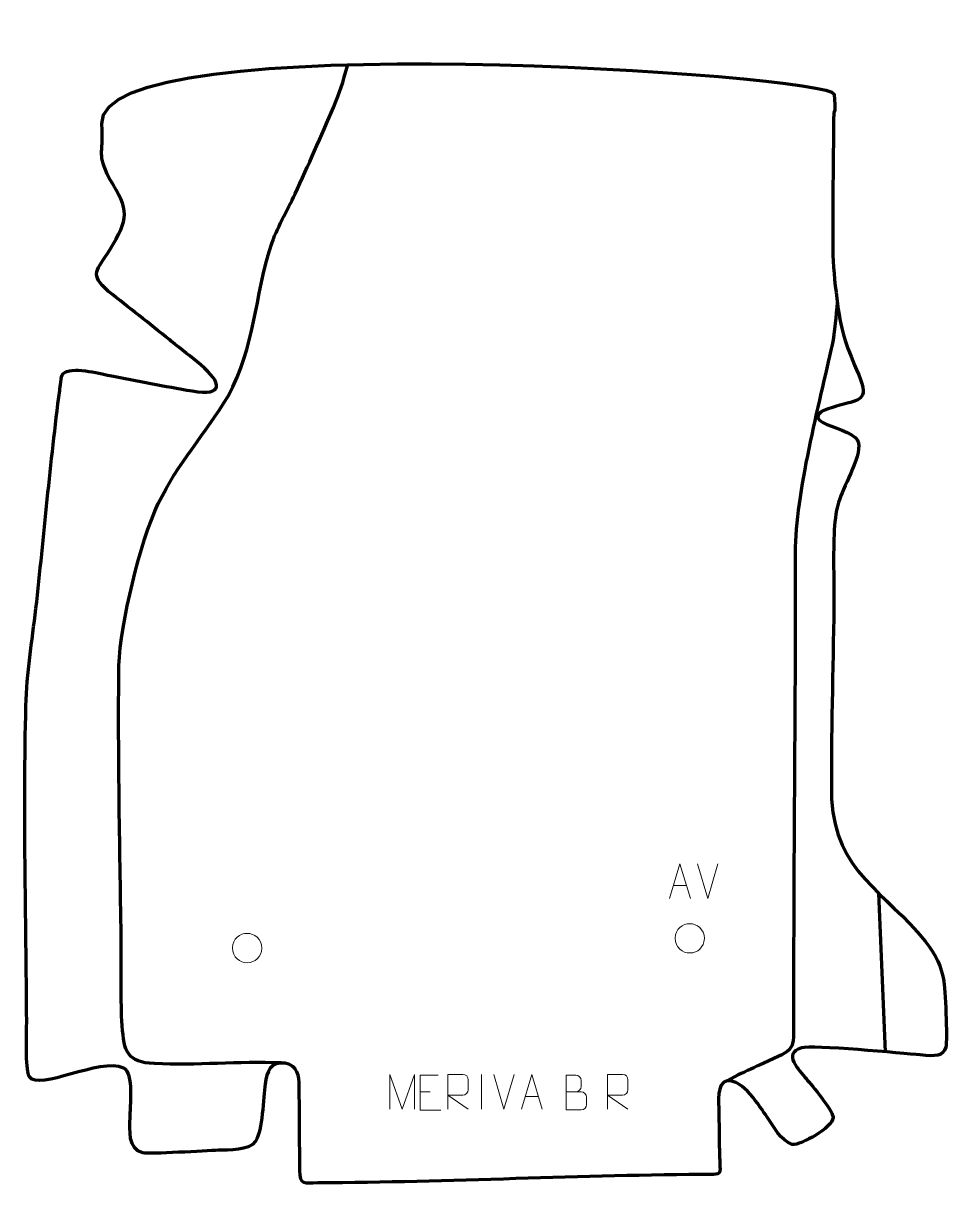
# Model space of a CAD drawing. Header units: millimetres. Extents: x -315 to 348, y -405 to 429.
import ezdxf

# ---------------------------------------------------------------- set-up
doc = ezdxf.new("R2010")
doc.units = ezdxf.units.MM
doc.header["$MEASUREMENT"] = 0
for name, color, linetype in [('layer 1', 7, 'Continuous'), ('layer 2', 7, 'Continuous'), ('layer 3', 7, 'Continuous')]:
    doc.layers.add(name, color=color, linetype=linetype)

msp = doc.modelspace()

# ---------------------------------------------------------------- linework, layer by layer
at = {"layer": 'layer 1', "color": 250, "lineweight": 9}
for points, knots in [([(148.9416, -198.6018), (148.9416, -198.6018), (156.3126, -173.6483), (156.3126, -173.6483), (156.3126, -173.6483), (156.3126, -173.6483), (163.8825, -198.6018), (163.8825, -198.6018)], [0, 0, 0, 0, 0.33333333, 0.33333333, 0.33333333, 0.33333333, 1, 1, 1, 1]), ([(152.9397, -227.0678), (153.0104, -220.4274), (158.2844, -216.5814), (163.4397, -216.6784), (163.4397, -216.6784), (168.595, -216.5814), (173.869, -220.6448), (173.9397, -227.2852), (173.9397, -227.2852), (173.5695, -233.6145), (169.1276, -237.6452), (163.4397, -237.6746), (163.4397, -237.6746), (158.2844, -237.7716), (153.0104, -233.7082), (152.9397, -227.0678)], [0, 0, 0, 0, 0.2, 0.2, 0.2, 0.2, 0.4, 0.4, 0.4, 0.4, 0.6, 0.6, 0.6, 0.6, 1, 1, 1, 1]), ([(-164.5605, -234.0129), (-164.4898, -227.3725), (-159.2158, -223.5265), (-154.0605, -223.6235), (-154.0605, -223.6235), (-148.9052, -223.5265), (-143.6312, -227.5899), (-143.5605, -234.2303), (-143.5605, -234.2303), (-143.9307, -240.5596), (-148.3726, -244.5903), (-154.0605, -244.6197), (-154.0605, -244.6197), (-159.2158, -244.7167), (-164.4898, -240.6533), (-164.5605, -234.0129)], [0, 0, 0, 0, 0.2, 0.2, 0.2, 0.2, 0.4, 0.4, 0.4, 0.4, 0.6, 0.6, 0.6, 0.6, 1, 1, 1, 1]), ([(-51.7238, -349.8109), (-51.7238, -349.8109), (-51.7238, -324.853), (-51.7238, -324.853), (-51.7238, -324.853), (-51.7238, -324.853), (-42.7987, -349.8109), (-42.7987, -349.8109), (-42.7987, -349.8109), (-42.7987, -349.8109), (-34.0388, -324.8535), (-34.0388, -324.8535), (-34.0388, -324.8535), (-34.0388, -324.8535), (-34.0388, -349.8109), (-34.0388, -349.8109)], [0, 0, 0, 0, 0.2, 0.2, 0.2, 0.2, 0.4, 0.4, 0.4, 0.4, 0.6, 0.6, 0.6, 0.6, 1, 1, 1, 1]), ([(-10.2133, -349.8087), (-10.2133, -349.8087), (-10.2133, -324.8552), (-10.2133, -324.8552), (-10.2133, -324.8552), (-6.6185, -324.8552), (-3.023, -324.8552), (0.5722, -324.8552), (0.5722, -324.8552), (2.8975, -324.8929), (4.4548, -326.3829), (4.4507, -328.7493), (4.4507, -328.7493), (4.4503, -330.7848), (4.4503, -333.8442), (4.4507, -335.8802), (4.4507, -335.8802), (4.4442, -337.7557), (2.6319, -339.6975), (0.6224, -339.7166), (0.6224, -339.7166), (0.6224, -339.7166), (-10.2133, -339.7166), (-10.2133, -339.7166), (-10.2133, -339.7166), (-10.2133, -339.7166), (4.4414, -349.8087), (4.4414, -349.8087)], [0, 0, 0, 0, 0.125, 0.125, 0.125, 0.125, 0.25, 0.25, 0.25, 0.25, 0.375, 0.375, 0.375, 0.375, 0.5, 0.5, 0.5, 0.5, 0.625, 0.625, 0.625, 0.625, 0.75, 0.75, 0.75, 0.75, 1, 1, 1, 1]), ([(42.6482, -349.8087), (42.6482, -349.8087), (50.0192, -324.8552), (50.0192, -324.8552), (50.0192, -324.8552), (50.0192, -324.8552), (57.5891, -349.8087), (57.5891, -349.8087)], [0, 0, 0, 0, 0.33333333, 0.33333333, 0.33333333, 0.33333333, 1, 1, 1, 1]), ([(104.4242, -349.809), (104.4242, -349.809), (104.4242, -324.8555), (104.4242, -324.8555), (104.4242, -324.8555), (108.019, -324.8555), (111.6145, -324.8555), (115.2097, -324.8555), (115.2097, -324.8555), (117.535, -324.8932), (119.0923, -326.3832), (119.0882, -328.7496), (119.0882, -328.7496), (119.0878, -330.7851), (119.0878, -333.8445), (119.0882, -335.8805), (119.0882, -335.8805), (119.0817, -337.756), (117.2694, -339.6978), (115.2599, -339.7169), (115.2599, -339.7169), (115.2599, -339.7169), (104.4242, -339.7169), (104.4242, -339.7169), (104.4242, -339.7169), (104.4242, -339.7169), (119.0789, -349.809), (119.0789, -349.809)], [0, 0, 0, 0, 0.125, 0.125, 0.125, 0.125, 0.25, 0.25, 0.25, 0.25, 0.375, 0.375, 0.375, 0.375, 0.5, 0.5, 0.5, 0.5, 0.625, 0.625, 0.625, 0.625, 0.75, 0.75, 0.75, 0.75, 1, 1, 1, 1]), ([(-17.1755, -325.4523), (-17.1755, -325.4523), (-30.0494, -325.4523), (-30.0494, -325.4523), (-30.0494, -325.4523), (-30.0494, -325.4523), (-30.0494, -350.4059), (-30.0494, -350.4059), (-30.0494, -350.4059), (-30.0494, -350.4059), (-15.1836, -350.4059), (-15.1836, -350.4059)], [0, 0, 0, 0, 0.25, 0.25, 0.25, 0.25, 0.5, 0.5, 0.5, 0.5, 1, 1, 1, 1]), ([(74.6861, -337.3323), (78.3247, -337.3319), (81.9118, -337.3319), (85.5512, -337.3323), (85.5512, -337.3323), (87.5266, -337.3496), (89.4502, -339.0857), (89.4502, -341.1353), (89.4502, -341.1353), (89.4498, -342.2639), (89.4498, -345.3133), (89.4502, -346.4422), (89.4502, -346.4422), (89.4678, -348.3001), (87.9257, -350.314), (85.6042, -350.2971), (85.6042, -350.2971), (81.9644, -350.2967), (78.325, -350.2967), (74.6861, -350.2971), (74.6861, -350.2971), (74.6861, -341.9788), (74.6861, -333.661), (74.6861, -325.3435), (74.6861, -325.3435), (77.0598, -325.3435), (79.4339, -325.3435), (81.8081, -325.3435), (81.8081, -325.3435), (83.4889, -325.3259), (85.5857, -327.2364), (85.6034, -329.1988), (85.6034, -329.1988), (85.603, -331.2649), (85.603, -331.4109), (85.6034, -333.4774), (85.6034, -333.4774), (85.6207, -335.5435), (83.7662, -337.3496), (81.7562, -337.3323)], [0, 0, 0, 0, 0.09090909, 0.09090909, 0.09090909, 0.09090909, 0.18181818, 0.18181818, 0.18181818, 0.18181818, 0.27272727, 0.27272727, 0.27272727, 0.27272727, 0.36363636, 0.36363636, 0.36363636, 0.36363636, 0.45454545, 0.45454545, 0.45454545, 0.45454545, 0.54545455, 0.54545455, 0.54545455, 0.54545455, 0.63636364, 0.63636364, 0.63636364, 0.63636364, 0.72727273, 0.72727273, 0.72727273, 0.72727273, 0.81818182, 0.81818182, 0.81818182, 0.81818182, 1, 1, 1, 1])]:
    msp.add_open_spline(points, degree=3, knots=knots, dxfattribs=at)
for points in [[(176.3011, -198.6091), (176.3011, -198.6091), (168.9793, -173.6555), (168.9793, -173.6555)], [(183.623, -173.6555), (183.623, -173.6555), (176.3012, -198.6091), (176.3012, -198.6091)], [(151.6642, -189.3524), (151.6642, -189.3524), (161.1599, -189.3524), (161.1599, -189.3524)], [(14.1187, -324.8449), (14.1187, -324.8449), (14.1187, -349.819), (14.1187, -349.819)], [(30.1187, -349.8088), (30.1187, -349.8088), (22.7969, -324.8552), (22.7969, -324.8552)], [(37.4406, -324.8552), (37.4406, -324.8552), (30.1188, -349.8088), (30.1188, -349.8088)], [(-30.0494, -337.332), (-30.0494, -337.332), (-22.8813, -337.332), (-22.8813, -337.332)], [(45.3708, -340.5593), (45.3708, -340.5593), (54.8665, -340.5593), (54.8665, -340.5593)]]:
    msp.add_open_spline(points, degree=3, dxfattribs=at)
at = {"layer": 'layer 2', "color": 142, "lineweight": 158}
for points, knots in [([(-129.7975, -316.5933), (-160.128, -315.2627), (-190.6482, -318.5069), (-220.523, -317.0698), (-220.523, -317.0698), (-240.295, -316.1187), (-242.3674, -308.5175), (-243.7237, -289.9538), (-243.7237, -289.9538), (-244.9848, -271.446), (-244.1807, -251.1425), (-244.4136, -232.3436), (-244.4136, -232.3436), (-245.2439, -165.6185), (-246.8817, -98.0952), (-246.0869, -31.4297), (-246.0869, -31.4297), (-244.8894, -0.9061), (-230.9866, 57.2251), (-217.8243, 84.8103), (-217.8243, 84.8103), (-203.7719, 113.8666), (-183.8605, 135.0537), (-167.8146, 161.9495), (-167.8146, 161.9495), (-148.265, 197.9326), (-148.7932, 232.75), (-136.9099, 269.9824), (-136.9099, 269.9824), (-135.0122, 275.9282), (-132.0708, 282.2317), (-128.9304, 288.516), (-128.9304, 288.516), (-125.79, 294.8002), (-122.4504, 301.0656), (-119.7564, 306.9346), (-119.7564, 306.9346), (-110.4449, 327.2204), (-100.8457, 348.479), (-92.2109, 369.0324), (-92.2109, 369.0324), (-87.114, 381.1644), (-85.8995, 385.602), (-81.8702, 399.6863)], [0, 0, 0, 0, 0.08333333, 0.08333333, 0.08333333, 0.08333333, 0.16666667, 0.16666667, 0.16666667, 0.16666667, 0.25, 0.25, 0.25, 0.25, 0.33333333, 0.33333333, 0.33333333, 0.33333333, 0.41666667, 0.41666667, 0.41666667, 0.41666667, 0.5, 0.5, 0.5, 0.5, 0.58333333, 0.58333333, 0.58333333, 0.58333333, 0.66666667, 0.66666667, 0.66666667, 0.66666667, 0.75, 0.75, 0.75, 0.75, 0.83333333, 0.83333333, 0.83333333, 0.83333333, 1, 1, 1, 1]), ([(269.2548, 229.1362), (268.272, 219.7182), (267.5531, 207.7446), (265.5531, 198.7521), (265.5531, 198.7521), (256.2394, 156.8727), (238.9985, 91.5126), (239.077, 49.6194), (239.077, 49.6194), (239.2775, -57.4038), (237.8378, -164.3665), (237.9109, -271.3691), (237.9109, -271.3691), (237.914, -275.3643), (237.919, -279.3594), (237.9252, -283.3546), (237.9252, -283.3546), (237.973, -309.2497), (239.3629, -306.2453), (216.1593, -316.8575), (216.1593, -316.8575), (210.144, -319.6086), (204.1516, -322.422), (198.1502, -325.2046), (198.1502, -325.2046), (198.1502, -325.2046), (190.2419, -329.3825), (190.2419, -329.3825)], [0, 0, 0, 0, 0.125, 0.125, 0.125, 0.125, 0.25, 0.25, 0.25, 0.25, 0.375, 0.375, 0.375, 0.375, 0.5, 0.5, 0.5, 0.5, 0.625, 0.625, 0.625, 0.625, 0.75, 0.75, 0.75, 0.75, 1, 1, 1, 1])]:
    msp.add_open_spline(points, degree=3, knots=knots, dxfattribs=at)
msp.add_open_spline([(298.8872, -194.8298), (298.8872, -194.8298), (303.5276, -308.5484), (303.5276, -308.5484)], degree=3, dxfattribs=at)
at = {"layer": 'layer 3', "color": 242, "lineweight": 158}
msp.add_open_spline([(184.3028, -351.4565), (184.2654, -345.5533), (182.5063, -330.44), (190.2419, -329.3825), (190.2419, -329.3825), (201.141, -327.8926), (213.6953, -347.7691), (218.9646, -355.4948), (218.9646, -355.4948), (223.874, -362.6929), (228.7173, -372.0645), (236.9743, -375.1468), (236.9743, -375.1468), (243.4123, -375.6115), (265.6418, -362.9678), (266.2466, -355.8567), (266.2466, -355.8567), (266.2466, -355.8567), (266.2092, -355.2048), (266.2092, -355.2048), (266.2092, -355.2048), (265.4988, -349.7567), (251.1156, -332.7769), (247.1263, -328.0192), (247.1263, -328.0192), (241.7387, -321.5937), (229.5832, -309.895), (243.5667, -305.7131), (243.5667, -305.7131), (250.8022, -303.5492), (316.2272, -309.6134), (328.8146, -310.826), (328.8146, -310.826), (339.8225, -311.9115), (345.3619, -311.9069), (347.0083, -305.3414), (347.0083, -305.3414), (348.4902, -299.4308), (346.5722, -262.8725), (345.4064, -256.4943), (345.4064, -256.4943), (343.8611, -248.0397), (340.3742, -239.5633), (332.3851, -229.085), (332.3851, -229.085), (303.5731, -193.9261), (267.849, -179.1576), (265.1682, -127.2815), (265.1682, -127.2815), (264.628, -81.3243), (266.2272, -34.8188), (266.7706, 11.193), (266.7706, 11.193), (266.9737, 29.1935), (266.1614, 48.3167), (267.0653, 66.0348), (267.0653, 66.0348), (267.5539, 73.9384), (268.4557, 80.7714), (270.9806, 88.3052), (270.9806, 88.3052), (274.1985, 97.9071), (288.2941, 121.6355), (283.7314, 130.2228), (283.7314, 130.2228), (280.7766, 135.7839), (265.3513, 139.5916), (258.9018, 142.8979), (258.9018, 142.8979), (254.4743, 145.3368), (254.292, 148.04), (257.7804, 150.6557), (257.7804, 150.6557), (259.2854, 151.7841), (264.2549, 153.3827), (268.0728, 154.5239), (268.0728, 154.5239), (284.6258, 159.4715), (292.6756, 157.8568), (284.6612, 177.2284), (284.6612, 177.2284), (276.3016, 196.4682), (272.1706, 206.8936), (269.3825, 228.0344), (269.3825, 228.0344), (268.1324, 238.9035), (266.2953, 252.2365), (266.1148, 262.9699), (266.1148, 262.9699), (265.6062, 293.2238), (266.3701, 323.853), (266.5326, 354.1465), (266.5326, 354.1465), (266.6718, 379.3483), (268.3966, 353.4225), (267.041, 378.6454), (267.041, 378.6454), (266.315, 392.153), (-262.3244, 429.4512), (-258.3491, 357.2091), (-258.3491, 357.2091), (-256.9993, 332.6786), (-261.9986, 337.6488), (-252.8626, 317.7744), (-252.8626, 317.7744), (-238.3639, 295.0773), (-238.7855, 289.4933), (-252.6727, 266.8377), (-252.6727, 266.8377), (-261.7086, 252.0965), (-267.8556, 249.3851), (-253.4982, 237.0871), (-253.4982, 237.0871), (-238.9436, 225.3802), (-224.1887, 214.0711), (-209.6531, 202.2105), (-209.6531, 202.2105), (-209.6531, 202.2105), (-208.4815, 201.2577), (-208.4815, 201.2577), (-208.4815, 201.2577), (-201.4903, 195.5934), (-194.2108, 190.0579), (-187.3397, 184.2914), (-187.3397, 184.2914), (-172.0954, 171.4978), (-170.3825, 161.6283), (-193.6259, 165.5971), (-193.6259, 165.5971), (-213.3256, 168.9808), (-232.8806, 172.9833), (-252.5222, 176.6616), (-252.5222, 176.6616), (-260.7043, 178.1938), (-280.0466, 183.7316), (-286.2298, 177.8054), (-286.2298, 177.8054), (-287.747, 176.3512), (-288.2641, 168.1678), (-288.5466, 166.008), (-288.5466, 166.008), (-295.3302, 114.1558), (-299.8592, 61.4425), (-305.6013, 9.4021), (-305.6013, 9.4021), (-308.3666, -13.9691), (-312.2019, -36.7206), (-312.7992, -60.3341), (-312.7992, -60.3341), (-314.7021, -135.5617), (-312.697, -211.7054), (-312.2364, -287.0187), (-312.2364, -287.0187), (-312.1906, -295.0638), (-313.1839, -320.4318), (-310.7319, -325.8369), (-310.7319, -325.8369), (-310.7319, -325.8369), (-310.3125, -326.5728), (-310.3125, -326.5728), (-310.3125, -326.5728), (-303.3015, -337.1598), (-260.036, -312.5493), (-242.5386, -320.2121), (-242.5386, -320.2121), (-235.1961, -323.4276), (-237.9429, -348.6658), (-238.1106, -355.81), (-238.1106, -355.81), (-238.1182, -364.7221), (-239.9746, -378.4533), (-228.8116, -381.1154), (-228.8116, -381.1154), (-224.1453, -382.2282), (-183.4593, -379.5022), (-174.9742, -379.2243), (-174.9742, -379.2243), (-167.0828, -378.9931), (-153.0019, -379.8328), (-148.0257, -372.6305), (-148.0257, -372.6305), (-143.095, -365.4941), (-142.3768, -341.4067), (-141.1447, -331.7489), (-141.1447, -331.7489), (-139.9287, -322.6095), (-137.476, -315.3031), (-126.8345, -316.7795), (-126.8345, -316.7795), (-117.7588, -318.6466), (-116.791, -325.7292), (-116.7239, -333.4178), (-116.7239, -333.4178), (-116.5476, -353.4537), (-116.5424, -373.6036), (-116.2303, -393.622), (-116.2303, -393.622), (-116.0579, -404.6812), (-113.1219, -402.702), (-103.3435, -402.6577), (-103.3435, -402.6577), (-8.7257, -402.2292), (85.8555, -396.9352), (180.4189, -396.5521), (180.4189, -396.5521), (185.9035, -396.5299), (185.1876, -394.5108), (185.031, -389.3934), (185.031, -389.3934), (184.9042, -385.2487), (184.7282, -381.0953), (184.6345, -376.9509), (184.6345, -376.9509), (184.4901, -368.4529), (184.3817, -359.9553), (184.3028, -351.4565)], degree=3, knots=[0, 0, 0, 0, 0.01818182, 0.01818182, 0.01818182, 0.01818182, 0.03636364, 0.03636364, 0.03636364, 0.03636364, 0.05454545, 0.05454545, 0.05454545, 0.05454545, 0.07272727, 0.07272727, 0.07272727, 0.07272727, 0.09090909, 0.09090909, 0.09090909, 0.09090909, 0.10909091, 0.10909091, 0.10909091, 0.10909091, 0.12727273, 0.12727273, 0.12727273, 0.12727273, 0.14545455, 0.14545455, 0.14545455, 0.14545455, 0.16363636, 0.16363636, 0.16363636, 0.16363636, 0.18181818, 0.18181818, 0.18181818, 0.18181818, 0.2, 0.2, 0.2, 0.2, 0.21818182, 0.21818182, 0.21818182, 0.21818182, 0.23636364, 0.23636364, 0.23636364, 0.23636364, 0.25454545, 0.25454545, 0.25454545, 0.25454545, 0.27272727, 0.27272727, 0.27272727, 0.27272727, 0.29090909, 0.29090909, 0.29090909, 0.29090909, 0.30909091, 0.30909091, 0.30909091, 0.30909091, 0.32727273, 0.32727273, 0.32727273, 0.32727273, 0.34545455, 0.34545455, 0.34545455, 0.34545455, 0.36363636, 0.36363636, 0.36363636, 0.36363636, 0.38181818, 0.38181818, 0.38181818, 0.38181818, 0.4, 0.4, 0.4, 0.4, 0.41818182, 0.41818182, 0.41818182, 0.41818182, 0.43636364, 0.43636364, 0.43636364, 0.43636364, 0.45454545, 0.45454545, 0.45454545, 0.45454545, 0.47272727, 0.47272727, 0.47272727, 0.47272727, 0.49090909, 0.49090909, 0.49090909, 0.49090909, 0.50909091, 0.50909091, 0.50909091, 0.50909091, 0.52727273, 0.52727273, 0.52727273, 0.52727273, 0.54545455, 0.54545455, 0.54545455, 0.54545455, 0.56363636, 0.56363636, 0.56363636, 0.56363636, 0.58181818, 0.58181818, 0.58181818, 0.58181818, 0.6, 0.6, 0.6, 0.6, 0.61818182, 0.61818182, 0.61818182, 0.61818182, 0.63636364, 0.63636364, 0.63636364, 0.63636364, 0.65454545, 0.65454545, 0.65454545, 0.65454545, 0.67272727, 0.67272727, 0.67272727, 0.67272727, 0.69090909, 0.69090909, 0.69090909, 0.69090909, 0.70909091, 0.70909091, 0.70909091, 0.70909091, 0.72727273, 0.72727273, 0.72727273, 0.72727273, 0.74545455, 0.74545455, 0.74545455, 0.74545455, 0.76363636, 0.76363636, 0.76363636, 0.76363636, 0.78181818, 0.78181818, 0.78181818, 0.78181818, 0.8, 0.8, 0.8, 0.8, 0.81818182, 0.81818182, 0.81818182, 0.81818182, 0.83636364, 0.83636364, 0.83636364, 0.83636364, 0.85454545, 0.85454545, 0.85454545, 0.85454545, 0.87272727, 0.87272727, 0.87272727, 0.87272727, 0.89090909, 0.89090909, 0.89090909, 0.89090909, 0.90909091, 0.90909091, 0.90909091, 0.90909091, 0.92727273, 0.92727273, 0.92727273, 0.92727273, 0.94545455, 0.94545455, 0.94545455, 0.94545455, 0.96363636, 0.96363636, 0.96363636, 0.96363636, 1, 1, 1, 1], dxfattribs=at)

doc.saveas('drawing.dxf')
